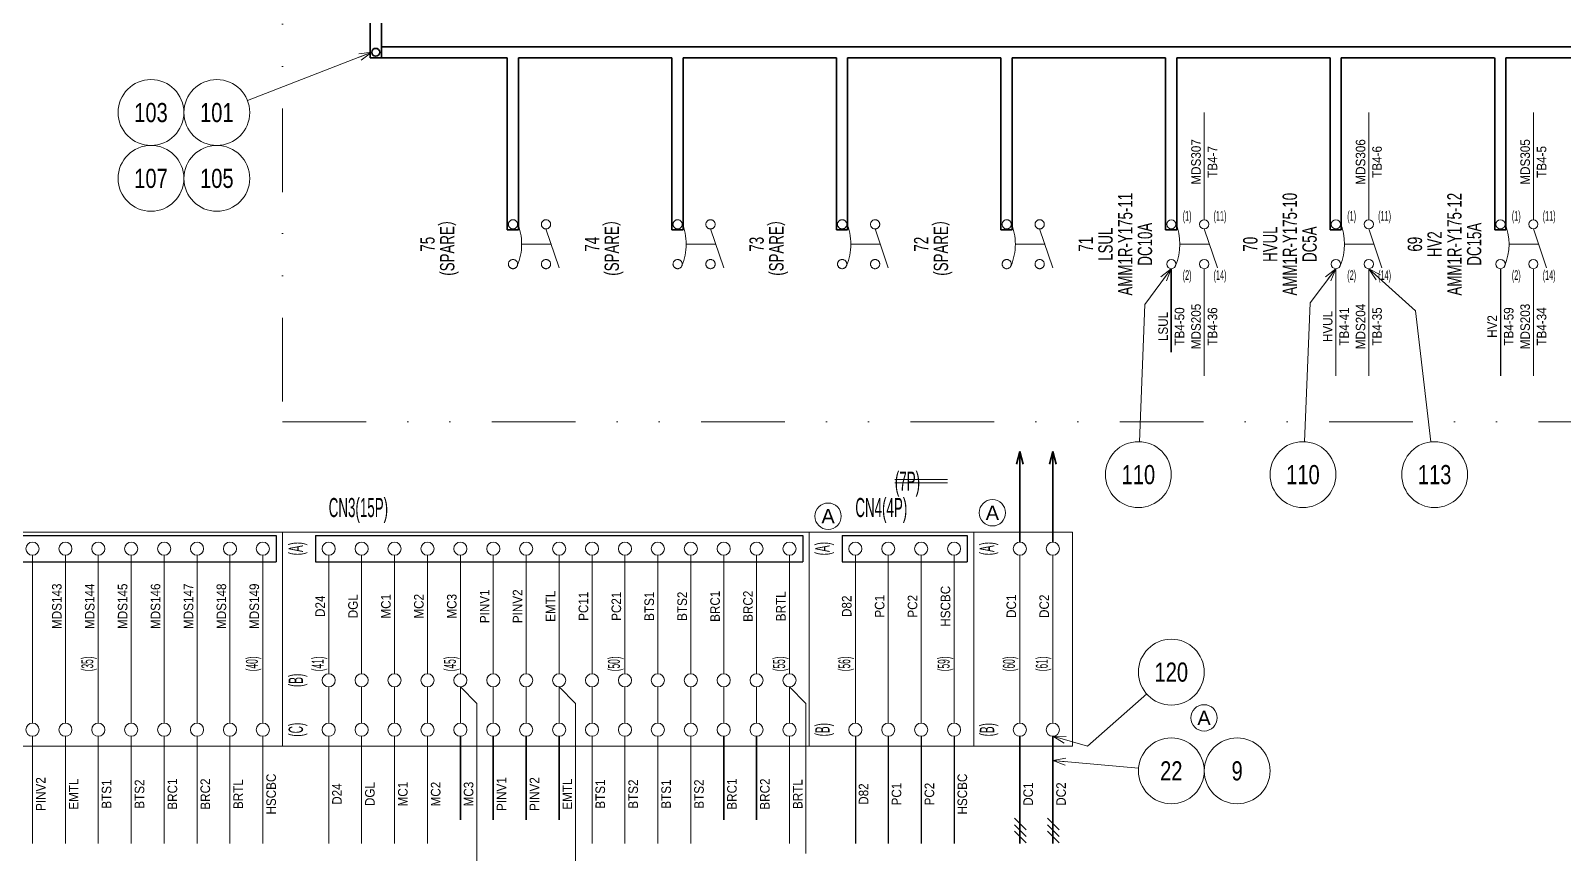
# Model space of a CAD drawing. Header units: millimetres. Extents: x 10 to 832, y 7 to 590.
# Drawn here: x 276.7 to 509.6, y 212.5 to 337.4 of the extents above; entities that cross this region are included whole.
import ezdxf
from ezdxf.enums import TextEntityAlignment as Align

# ---------------------------------------------------------------- set-up
doc = ezdxf.new("R2010")
doc.units = ezdxf.units.MM
for name, pattern in [('DASHDOT', [25.3, 12.7, -6.3, 0, -6.3]), ('DASHED', [19, 12.7, -6.3]), ('DIVIDE', [31.6, 12.7, -6.3, 0, -6.3, 0, -6.3])]:
    doc.linetypes.add(name, pattern=pattern)
for name, color, linetype in [('GR1_02', 7, 'Continuous'), ('GR1_03', 7, 'Continuous'), ('GR1_04', 7, 'Continuous'), ('GR1_05', 7, 'Continuous'), ('GR1_13', 7, 'Continuous'), ('GR1_15', 7, 'Continuous')]:
    doc.layers.add(name, color=color, linetype=linetype)
doc.styles.add('HG丸ｺﾞｼｯｸM-PRO', font='')
doc.styles.get('HG丸ｺﾞｼｯｸM-PRO').set_extended_font_data('HG丸ｺﾞｼｯｸM-PRO')

# ---------------------------------------------------------------- blocks, each defined once
blk = doc.blocks.new('BLKF027')
at = {"layer": 'GR1_03', "color": 3, "linetype": 'Continuous', "lineweight": 35}
for p, q in [((328.3, 515), (328.3, 389.34)), ((328.3, 515), (330, 515)), ((330, 515), (330, 333.3)), ((321.22, 388.34), (322.22, 389.34)), ((328.3, 389.34), (322.22, 389.34)), ((321.22, 388.34), (321.22, 381.66)), ((321.22, 381.66), (322.22, 380.66)), ((322.22, 380.66), (328.3, 380.66)), ((328.3, 380.66), (328.3, 333.3)), ((328.3, 333.3), (330, 333.3))]:
    blk.add_line(p, q, dxfattribs=at)
for centre, radius in [((329.15, 514.15), 0.6), ((329.15, 454.15), 0.6), ((329.15, 394.15), 0.6), ((324.76, 385), 1.24), ((329.15, 334.15), 0.6)]:
    blk.add_circle(centre, radius, dxfattribs=at)
blk = doc.blocks.new('BLKF103')
at = {"layer": 'GR1_03', "color": 2, "linetype": 'Continuous', "lineweight": 25}
for p, q in [((265, 260.75), (314, 260.75)), ((265, 260.75), (265, 256.75)), ((314, 260.75), (314, 256.75)), ((265, 256.75), (314, 256.75))]:
    blk.add_line(p, q, dxfattribs=at)
blk = doc.blocks.new('BLKF104')
at = {"layer": 'GR1_03', "color": 2, "linetype": 'Continuous', "lineweight": 25}
for p, q in [((320, 260.75), (394, 260.75)), ((320, 260.75), (320, 256.75)), ((394, 260.75), (394, 256.75)), ((320, 256.75), (394, 256.75))]:
    blk.add_line(p, q, dxfattribs=at)
blk = doc.blocks.new('FXTIP_ARROW_S')
at = {"color": 0, "linetype": 'Continuous', "lineweight": -2}
for q in [(-1, 0), (-0.97, 0.26), (-0.97, -0.26)]:
    blk.add_line((0, 0), q, dxfattribs=at)
blk = doc.blocks.new('BLKF204')
at = {"layer": 'GR1_03', "color": 3, "linetype": 'Continuous', "lineweight": 35}
for p, q in [((800.88, 335), (330, 335)), ((330, 335), (330, 333.3)), ((349.12, 333.3), (330, 333.3)), ((349.12, 333.3), (349.12, 307.17)), ((350.82, 333.3), (350.82, 307.17)), ((374.12, 333.3), (350.82, 333.3)), ((374.12, 333.3), (374.12, 307.17)), ((375.82, 333.3), (375.82, 307.17)), ((399.12, 333.3), (375.82, 333.3)), ((399.12, 333.3), (399.12, 307.17)), ((424.12, 333.3), (400.82, 333.3)), ((400.82, 333.3), (400.82, 307.17)), ((424.12, 333.3), (424.12, 307.17)), ((449.12, 333.3), (425.82, 333.3)), ((425.82, 333.3), (425.82, 307.17)), ((449.12, 333.3), (449.12, 307.17)), ((450.82, 333.3), (450.82, 307.17)), ((474.12, 333.3), (450.82, 333.3)), ((474.12, 333.3), (474.12, 307.17)), ((475.82, 333.3), (475.82, 307.17)), ((499.12, 333.3), (475.82, 333.3)), ((499.13, 333.3), (499.13, 307.17)), ((500.83, 333.3), (500.83, 307.17)), ((524.13, 333.3), (500.83, 333.3)), ((349.12, 307.17), (350.82, 307.17)), ((374.12, 307.17), (375.82, 307.17)), ((399.12, 307.17), (400.82, 307.17)), ((424.12, 307.17), (425.82, 307.17)), ((449.12, 307.17), (450.82, 307.17)), ((474.12, 307.17), (475.82, 307.17)), ((499.13, 307.17), (500.83, 307.17))]:
    blk.add_line(p, q, dxfattribs=at)
blk = doc.blocks.new('BLKF211')
at = {"layer": 'GR1_02', "color": 4, "linetype": 'DIVIDE', "lineweight": 13}
for p, q in [((407, 301.41), (405, 307.32)), ((401.31, 305), (405.82, 305))]:
    blk.add_line(p, q, dxfattribs=at)
for centre in [(400, 308.02), (405, 308.02), (400, 301.98), (405, 301.98)]:
    blk.add_circle(centre, 0.701, dxfattribs=at)
blk.add_arc((392.81, 305), 8.5, 337.237, 22.763, dxfattribs=at)
blk = doc.blocks.new('BLKF212')
at = {"layer": 'GR1_02', "color": 4, "linetype": 'DIVIDE', "lineweight": 13}
for p, q in [((382, 301.41), (380, 307.32)), ((376.31, 305), (380.82, 305))]:
    blk.add_line(p, q, dxfattribs=at)
for centre in [(375, 308.02), (380, 308.02), (375, 301.98), (380, 301.98)]:
    blk.add_circle(centre, 0.701, dxfattribs=at)
blk.add_arc((367.81, 305), 8.5, 337.237, 22.763, dxfattribs=at)
blk = doc.blocks.new('BLKF213')
at = {"layer": 'GR1_02', "color": 4, "linetype": 'DIVIDE', "lineweight": 13}
for p, q in [((357, 301.41), (355, 307.32)), ((351.31, 305), (355.82, 305))]:
    blk.add_line(p, q, dxfattribs=at)
for centre in [(350, 308.02), (355, 308.02), (350, 301.98), (355, 301.98)]:
    blk.add_circle(centre, 0.701, dxfattribs=at)
blk.add_arc((342.81, 305), 8.5, 337.237, 22.763, dxfattribs=at)
blk = doc.blocks.new('BLKF266')
at = {"layer": 'GR1_02', "color": 4, "linetype": 'Continuous', "lineweight": 13}
blk.add_line((457, 301.41), (455, 307.32), dxfattribs=at)
at = {"layer": 'GR1_02', "color": 4, "linetype": 'DASHDOT', "lineweight": 13}
blk.add_line((451.31, 305), (455.82, 305), dxfattribs=at)
at = {"layer": 'GR1_02', "color": 4, "linetype": 'Continuous', "lineweight": 13}
for centre in [(450, 308.02), (455, 308.02), (450, 301.98), (455, 301.98)]:
    blk.add_circle(centre, 0.701, dxfattribs=at)
blk.add_arc((442.81, 305), 8.5, 337.237, 22.763, dxfattribs=at)
at = {"layer": 'GR1_02', "color": 4, "linetype": 'Continuous', "lineweight": 13, "style": 'HG丸ｺﾞｼｯｸM-PRO'}
for s, width, p in [('(1)', 0.521222, (452.4, 309.32)), ('(11)', 0.521214, (457.4, 309.32)), ('(2)', 0.521222, (452.4, 300.31)), ('(14)', 0.521214, (457.4, 300.31))]:
    blk.add_text(s, height=1.455, dxfattribs=dict(at, width=width)).set_placement(p, align=Align.MIDDLE_CENTER)
blk = doc.blocks.new('BLKF267')
at = {"layer": 'GR1_02', "color": 4, "linetype": 'Continuous', "lineweight": 13}
blk.add_line((482, 301.41), (480, 307.32), dxfattribs=at)
at = {"layer": 'GR1_02', "color": 4, "linetype": 'DASHDOT', "lineweight": 13}
blk.add_line((476.31, 305), (480.82, 305), dxfattribs=at)
at = {"layer": 'GR1_02', "color": 4, "linetype": 'Continuous', "lineweight": 13}
for centre in [(475, 308.02), (480, 308.02), (475, 301.98), (480, 301.98)]:
    blk.add_circle(centre, 0.701, dxfattribs=at)
blk.add_arc((467.81, 305), 8.5, 337.237, 22.763, dxfattribs=at)
at = {"layer": 'GR1_02', "color": 4, "linetype": 'Continuous', "lineweight": 13, "style": 'HG丸ｺﾞｼｯｸM-PRO'}
for s, width, p in [('(1)', 0.521222, (477.4, 309.32)), ('(11)', 0.521214, (482.4, 309.32)), ('(2)', 0.521222, (477.4, 300.31)), ('(14)', 0.521214, (482.4, 300.31))]:
    blk.add_text(s, height=1.455, dxfattribs=dict(at, width=width)).set_placement(p, align=Align.MIDDLE_CENTER)
blk = doc.blocks.new('BLKF268')
at = {"layer": 'GR1_02', "color": 4, "linetype": 'Continuous', "lineweight": 13}
blk.add_line((507, 301.41), (505, 307.32), dxfattribs=at)
at = {"layer": 'GR1_02', "color": 4, "linetype": 'DASHDOT', "lineweight": 13}
blk.add_line((501.31, 305), (505.82, 305), dxfattribs=at)
at = {"layer": 'GR1_02', "color": 4, "linetype": 'Continuous', "lineweight": 13}
for centre in [(500, 308.02), (505, 308.02), (500, 301.98), (505, 301.98)]:
    blk.add_circle(centre, 0.701, dxfattribs=at)
blk.add_arc((492.81, 305), 8.5, 337.237, 22.763, dxfattribs=at)
at = {"layer": 'GR1_02', "color": 4, "linetype": 'Continuous', "lineweight": 13, "style": 'HG丸ｺﾞｼｯｸM-PRO'}
for s, width, p in [('(1)', 0.521222, (502.4, 309.32)), ('(11)', 0.521214, (507.4, 309.32)), ('(2)', 0.521222, (502.4, 300.31)), ('(14)', 0.521214, (507.4, 300.31))]:
    blk.add_text(s, height=1.455, dxfattribs=dict(at, width=width)).set_placement(p, align=Align.MIDDLE_CENTER)
blk = doc.blocks.new('BLKF282')
at = {"layer": 'GR1_02', "color": 4, "linetype": 'DIVIDE', "lineweight": 13}
for p, q in [((432, 301.41), (430, 307.32)), ((426.31, 305), (430.82, 305))]:
    blk.add_line(p, q, dxfattribs=at)
for centre in [(425, 308.02), (430, 308.02), (425, 301.98), (430, 301.98)]:
    blk.add_circle(centre, 0.701, dxfattribs=at)
blk.add_arc((417.81, 305), 8.5, 337.237, 22.763, dxfattribs=at)
blk = doc.blocks.new('BLKF313')
at = {"layer": 'GR1_13', "color": 4, "linetype": 'DIVIDE', "lineweight": 13}
for p, q in [((315, 580), (315, 278)), ((315, 278), (825, 278))]:
    blk.add_line(p, q, dxfattribs=at)
blk = doc.blocks.new('BLKF337')
at = {"layer": 'GR1_02', "color": 4, "linetype": 'Continuous', "lineweight": 13}
for p, q in [((315, 261.25), (210, 261.25)), ((210, 228.75), (210, 261.25)), ((315, 228.75), (315, 261.25)), ((217, 232.25), (217, 257.75)), ((222, 232.25), (222, 257.75)), ((227, 232.25), (227, 257.75)), ((232, 232.25), (232, 257.75)), ((237, 232.25), (237, 257.75)), ((242, 232.25), (242, 257.75)), ((247, 232.25), (247, 257.75)), ((252, 232.25), (252, 257.75)), ((257, 232.25), (257, 257.75)), ((262, 232.25), (262, 257.75)), ((267, 232.25), (267, 257.75)), ((272, 232.25), (272, 257.75)), ((277, 232.25), (277, 257.75)), ((282, 232.25), (282, 257.75)), ((287, 232.25), (287, 257.75)), ((292, 232.25), (292, 257.75)), ((297, 232.25), (297, 257.75)), ((302, 232.25), (302, 257.75)), ((307, 232.25), (307, 257.75)), ((312, 232.25), (312, 257.75)), ((315, 228.75), (210, 228.75))]:
    blk.add_line(p, q, dxfattribs=at)
for centre in [(217, 258.75), (222, 258.75), (227, 258.75), (232, 258.75), (237, 258.75), (242, 258.75), (247, 258.75), (252, 258.75), (257, 258.75), (262, 258.75), (267, 258.75), (272, 258.75), (277, 258.75), (282, 258.75), (287, 258.75), (292, 258.75), (297, 258.75), (302, 258.75), (307, 258.75), (312, 258.75), (217, 231.25), (222, 231.25), (227, 231.25), (232, 231.25), (237, 231.25), (242, 231.25), (247, 231.25), (252, 231.25), (257, 231.25), (262, 231.25), (267, 231.25), (272, 231.25), (277, 231.25), (282, 231.25), (287, 231.25), (292, 231.25), (297, 231.25), (302, 231.25), (307, 231.25), (312, 231.25)]:
    blk.add_circle(centre, 1, dxfattribs=at)
at = {"layer": 'GR1_02', "color": 3, "linetype": 'Continuous', "lineweight": 35, "style": 'HG丸ｺﾞｼｯｸM-PRO'}
for s, height, width, p in [('(A)', 2.182, 0.522521, (212, 258.75)), ('(21)', 1.818, 0.521214, (215.33, 241.25)), ('(25)', 1.818, 0.521214, (235.33, 241.25)), ('(30)', 1.818, 0.521214, (260.33, 241.25)), ('(35)', 1.818, 0.521214, (285.33, 241.25)), ('(40)', 1.818, 0.521214, (310.33, 241.25)), ('(B)', 2.182, 0.521304, (212, 231.25))]:
    blk.add_text(s, height=height, rotation=90, dxfattribs=dict(at, width=width)).set_placement(p, align=Align.MIDDLE_CENTER)
blk = doc.blocks.new('BLKF338')
at = {"layer": 'GR1_02', "color": 4, "linetype": 'Continuous', "lineweight": 13}
for p, q in [((395, 261.25), (315, 261.25)), ((315, 228.75), (315, 261.25)), ((395, 228.75), (395, 261.25)), ((322, 239.75), (322, 257.75)), ((327, 239.75), (327, 257.75)), ((332, 239.75), (332, 257.75)), ((337, 239.75), (337, 257.75)), ((342, 239.75), (342, 257.75)), ((347, 239.75), (347, 257.75)), ((352, 239.75), (352, 257.75)), ((357, 239.75), (357, 257.75)), ((362, 239.75), (362, 257.75)), ((367, 239.75), (367, 257.75)), ((372, 239.75), (372, 257.75)), ((377, 239.75), (377, 257.75)), ((382, 239.75), (382, 257.75)), ((387, 239.75), (387, 257.75)), ((392, 239.75), (392, 257.75)), ((322, 237.75), (322, 232.25)), ((327, 237.75), (327, 232.25)), ((332, 237.75), (332, 232.25)), ((337, 237.75), (337, 232.25)), ((342, 237.75), (342, 232.25)), ((347, 237.75), (347, 232.25)), ((352, 237.75), (352, 232.25)), ((357, 237.75), (357, 232.25)), ((362, 237.75), (362, 232.25)), ((367, 237.75), (367, 232.25)), ((372, 237.75), (372, 232.25)), ((377, 237.75), (377, 232.25)), ((382, 237.75), (382, 232.25)), ((387, 237.75), (387, 232.25)), ((392, 237.75), (392, 232.25)), ((395, 228.75), (315, 228.75))]:
    blk.add_line(p, q, dxfattribs=at)
for centre in [(322, 258.75), (327, 258.75), (332, 258.75), (337, 258.75), (342, 258.75), (347, 258.75), (352, 258.75), (357, 258.75), (362, 258.75), (367, 258.75), (372, 258.75), (377, 258.75), (382, 258.75), (387, 258.75), (392, 258.75), (322, 238.75), (327, 238.75), (332, 238.75), (337, 238.75), (342, 238.75), (347, 238.75), (352, 238.75), (357, 238.75), (362, 238.75), (367, 238.75), (372, 238.75), (377, 238.75), (382, 238.75), (387, 238.75), (392, 238.75), (322, 231.25), (327, 231.25), (332, 231.25), (337, 231.25), (342, 231.25), (347, 231.25), (352, 231.25), (357, 231.25), (362, 231.25), (367, 231.25), (372, 231.25), (377, 231.25), (382, 231.25), (387, 231.25), (392, 231.25)]:
    blk.add_circle(centre, 1, dxfattribs=at)
at = {"layer": 'GR1_02', "color": 3, "linetype": 'Continuous', "lineweight": 35, "style": 'HG丸ｺﾞｼｯｸM-PRO'}
for s, height, width, p in [('(A)', 2.182, 0.522521, (317, 258.75)), ('(41)', 1.818, 0.521214, (320.33, 241.25)), ('(45)', 1.818, 0.521214, (340.42, 241.25)), ('(50)', 1.818, 0.521214, (365.33, 241.25)), ('(55)', 1.818, 0.521214, (390.42, 241.25)), ('(B)', 2.182, 0.521304, (317, 238.75)), ('(C)', 2.182, 0.52136, (317, 231.25))]:
    blk.add_text(s, height=height, rotation=90, dxfattribs=dict(at, width=width)).set_placement(p, align=Align.MIDDLE_CENTER)
blk = doc.blocks.new('BLKF339')
at = {"layer": 'GR1_02', "color": 4, "linetype": 'Continuous', "lineweight": 13}
for p, q in [((435, 261.25), (420, 261.25)), ((420, 228.75), (420, 261.25)), ((435, 228.75), (435, 261.25)), ((427, 232.25), (427, 257.75)), ((432, 232.25), (432, 257.75)), ((435, 228.75), (420, 228.75))]:
    blk.add_line(p, q, dxfattribs=at)
for centre in [(427, 258.75), (432, 258.75), (427, 231.25), (432, 231.25)]:
    blk.add_circle(centre, 1, dxfattribs=at)
at = {"layer": 'GR1_02', "color": 3, "linetype": 'Continuous', "lineweight": 35, "style": 'HG丸ｺﾞｼｯｸM-PRO'}
for s, height, width, p in [('(A)', 2.182, 0.522521, (422, 258.75)), ('(60)', 1.818, 0.521214, (425.33, 241.25)), ('(61)', 1.818, 0.521214, (430.33, 241.25)), ('(B)', 2.182, 0.521304, (422, 231.25))]:
    blk.add_text(s, height=height, rotation=90, dxfattribs=dict(at, width=width)).set_placement(p, align=Align.MIDDLE_CENTER)
blk = doc.blocks.new('BLKF340')
at = {"layer": 'GR1_02', "color": 4, "linetype": 'Continuous', "lineweight": 13}
for p, q in [((420, 261.25), (395, 261.25)), ((395, 228.75), (395, 261.25)), ((420, 228.75), (420, 261.25)), ((402, 232.25), (402, 257.75)), ((407, 232.25), (407, 257.75)), ((412, 232.25), (412, 257.75)), ((417, 232.25), (417, 257.75)), ((420, 228.75), (395, 228.75))]:
    blk.add_line(p, q, dxfattribs=at)
for centre in [(402, 258.75), (407, 258.75), (412, 258.75), (417, 258.75), (402, 231.25), (407, 231.25), (412, 231.25), (417, 231.25)]:
    blk.add_circle(centre, 1, dxfattribs=at)
at = {"layer": 'GR1_02', "color": 3, "linetype": 'Continuous', "lineweight": 35, "style": 'HG丸ｺﾞｼｯｸM-PRO'}
for s, height, width, p in [('(A)', 2.182, 0.522521, (397, 258.75)), ('(56)', 1.818, 0.521214, (400.33, 241.25)), ('(59)', 1.818, 0.521214, (415.42, 241.25)), ('(B)', 2.182, 0.521304, (397, 231.25))]:
    blk.add_text(s, height=height, rotation=90, dxfattribs=dict(at, width=width)).set_placement(p, align=Align.MIDDLE_CENTER)
blk = doc.blocks.new('BLKF341')
at = {"layer": 'GR1_05', "color": 4, "linetype": 'Continuous', "lineweight": 13}
blk.add_circle((422.82, 264.2), 2, dxfattribs=at)
at = {"layer": 'GR1_05', "color": 4, "linetype": 'Continuous', "lineweight": 13, "style": 'HG丸ｺﾞｼｯｸM-PRO', "width": 1.042301}
blk.add_text('A', height=2.18, dxfattribs=at).set_placement((422.82, 264.2), align=Align.MIDDLE_CENTER)
blk = doc.blocks.new('BLKF342')
at = {"layer": 'GR1_05', "color": 4, "linetype": 'Continuous', "lineweight": 13}
blk.add_circle((397.86, 263.68), 2, dxfattribs=at)
at = {"layer": 'GR1_05', "color": 4, "linetype": 'Continuous', "lineweight": 13, "style": 'HG丸ｺﾞｼｯｸM-PRO', "width": 1.042301}
blk.add_text('A', height=2.18, dxfattribs=at).set_placement((397.86, 263.68), align=Align.MIDDLE_CENTER)
blk = doc.blocks.new('BLKF343')
at = {"layer": 'GR1_05', "color": 4, "linetype": 'Continuous', "lineweight": 13}
blk.add_circle((454.97, 233.05), 2, dxfattribs=at)
at = {"layer": 'GR1_05', "color": 4, "linetype": 'Continuous', "lineweight": 13, "style": 'HG丸ｺﾞｼｯｸM-PRO', "width": 1.042301}
blk.add_text('A', height=2.18, dxfattribs=at).set_placement((454.97, 233.05), align=Align.MIDDLE_CENTER)
blk = doc.blocks.new('BLKF344')
at = {"layer": 'GR1_03', "color": 2, "linetype": 'Continuous', "lineweight": 25}
for p, q in [((400, 260.75), (419, 260.75)), ((400, 260.75), (400, 256.75)), ((419, 260.75), (419, 256.75)), ((400, 256.75), (419, 256.75))]:
    blk.add_line(p, q, dxfattribs=at)

msp = doc.modelspace()

# ---------------------------------------------------------------- linework, layer by layer
at = {"layer": 'GR1_03', "color": 4, "linetype": 'Continuous', "lineweight": 13}
for p, q in [((455, 325), (455, 308.72)), ((480, 325), (480, 308.72)), ((505, 325), (505, 308.72)), ((455, 301.28), (455, 285)), ((475, 301.28), (475, 285)), ((480, 301.28), (480, 285)), ((505, 301.28), (505, 285)), ((342, 237.75), (344.5, 235.25)), ((357, 237.75), (359.5, 235.25)), ((392, 237.75), (394.5, 235.25)), ((344.5, 235.25), (344.5, 209.47)), ((359.5, 235.25), (359.5, 210.97)), ((394.5, 235.25), (394.5, 212.47)), ((277, 230.25), (277, 213.97)), ((282, 230.25), (282, 213.97)), ((287, 230.25), (287, 213.97)), ((292, 230.25), (292, 213.97)), ((297, 230.25), (297, 213.97)), ((302, 230.25), (302, 213.97)), ((307, 230.25), (307, 213.97)), ((312, 230.25), (312, 213.97)), ((322, 230.25), (322, 213.97)), ((327, 230.25), (327, 213.97)), ((332, 230.25), (332, 213.97)), ((337, 230.25), (337, 213.97)), ((362, 230.25), (362, 213.97)), ((367, 230.25), (367, 213.97)), ((372, 230.25), (372, 213.97)), ((377, 230.25), (377, 213.97)), ((392, 230.25), (392, 213.97)), ((426.18, 217.82), (427.95, 216.05)), ((426.18, 216.82), (427.95, 215.05)), ((431.18, 217.82), (432.95, 216.05)), ((431.18, 216.82), (432.95, 215.05)), ((426.18, 215.82), (427.95, 214.05)), ((431.18, 215.82), (432.95, 214.05))]:
    msp.add_line(p, q, dxfattribs=at)
at = {"layer": 'GR1_03', "color": 3, "linetype": 'DASHED', "lineweight": 35}
for p, q in [((450, 301.28), (450, 285)), ((342, 230.25), (342, 213.97)), ((347, 230.25), (347, 213.97)), ((352, 230.25), (352, 213.97)), ((357, 230.25), (357, 213.97)), ((382, 230.25), (382, 213.97)), ((387, 230.25), (387, 213.97))]:
    msp.add_line(p, q, dxfattribs=at)
at = {"layer": 'GR1_03', "color": 2, "linetype": 'Continuous', "lineweight": 25}
for p, q in [((500, 301.28), (500, 285)), ((402, 230.25), (402, 213.97)), ((407, 230.25), (407, 213.97)), ((412, 230.25), (412, 213.97)), ((417, 230.25), (417, 213.97))]:
    msp.add_line(p, q, dxfattribs=at)
at = {"layer": 'GR1_03', "color": 3, "linetype": 'Continuous', "lineweight": 35}
for p, q in [((427, 273.53), (427, 259.75)), ((432, 273.53), (432, 259.75)), ((427, 230.25), (427, 213.97)), ((432, 230.25), (432, 213.97))]:
    msp.add_line(p, q, dxfattribs=at)
at = {"layer": 'GR1_05', "color": 4, "linetype": 'Continuous', "lineweight": 13}
for p, q in [((408, 269.25), (416, 269.25)), ((408, 268.75), (416, 268.75))]:
    msp.add_line(p, q, dxfattribs=at)
at = {"layer": 'GR1_15', "color": 4, "linetype": 'Continuous', "lineweight": 13}
for p, q in [((328.55, 334.15), (309.66, 326.81)), ((450, 301.28), (445.97, 295.84)), ((475, 301.28), (471.11, 296.09)), ((480, 301.28), (487.12, 294.89)), ((445.97, 295.84), (445.19, 275)), ((471.11, 296.09), (470.21, 275)), ((487.12, 294.89), (489.42, 274.97))]:
    msp.add_line(p, q, dxfattribs=at)
at = {"layer": 'GR1_15', "color": 6, "linetype": 'Continuous', "lineweight": 13}
for p, q in [((437.27, 228.73), (446.26, 236.69)), ((432, 230.25), (437.27, 228.73)), ((432, 226.56), (445.02, 225.43))]:
    msp.add_line(p, q, dxfattribs=at)
at = {"layer": 'GR1_15', "color": 4, "linetype": 'Continuous', "lineweight": 13}
for centre in [(295, 325), (305, 325), (295, 315), (305, 315), (445, 270), (470, 270), (490, 270), (460, 225)]:
    msp.add_circle(centre, 5, dxfattribs=at)
at = {"layer": 'GR1_15', "color": 6, "linetype": 'Continuous', "lineweight": 13}
for centre in [(450, 240), (450, 225)]:
    msp.add_circle(centre, 5, dxfattribs=at)

# ---------------------------------------------------------------- block references
at = {"layer": 'GR1_02', "color": 4, "linetype": 'Continuous', "lineweight": 13}
for name in ['BLKF266', 'BLKF267', 'BLKF268', 'BLKF337', 'BLKF338', 'BLKF340', 'BLKF339']:
    msp.add_blockref(name, (0, 0), dxfattribs=at)
at = {"layer": 'GR1_02', "color": 4, "linetype": 'DIVIDE', "lineweight": 13}
for name in ['BLKF213', 'BLKF212', 'BLKF211', 'BLKF282']:
    msp.add_blockref(name, (0, 0), dxfattribs=at)
at = {"layer": 'GR1_03', "color": 3, "linetype": 'Continuous', "lineweight": 35}
for name in ['BLKF027', 'BLKF204']:
    msp.add_blockref(name, (0, 0), dxfattribs=at)
at = {"layer": 'GR1_03', "color": 3, "linetype": 'Continuous', "lineweight": 35, "xscale": 2, "yscale": 2, "rotation": 90}
for p in [(427, 273.53), (432, 273.53)]:
    msp.add_blockref('FXTIP_ARROW_S', p, dxfattribs=at)
at = {"layer": 'GR1_03', "color": 2, "linetype": 'Continuous', "lineweight": 25}
for name in ['BLKF103', 'BLKF104', 'BLKF344']:
    msp.add_blockref(name, (0, 0), dxfattribs=at)
at = {"layer": 'GR1_05', "color": 4, "linetype": 'Continuous', "lineweight": 13}
for name in ['BLKF342', 'BLKF341', 'BLKF343']:
    msp.add_blockref(name, (0, 0), dxfattribs=at)
at = {"layer": 'GR1_13', "color": 4, "linetype": 'DIVIDE', "lineweight": 13}
msp.add_blockref('BLKF313', (0, 0), dxfattribs=at)
at = {"layer": 'GR1_15', "color": 4, "linetype": 'Continuous', "lineweight": 13, "xscale": 2, "yscale": 2}
for p, rotation in [((328.55, 334.15), 21.23289229541809), ((450, 301.28), 53.47170573838917), ((475, 301.28), 53.13194616416767), ((480, 301.28), 138.0875902151719)]:
    msp.add_blockref('FXTIP_ARROW_S', p, dxfattribs=dict(at, rotation=rotation))
at = {"layer": 'GR1_15', "color": 6, "linetype": 'Continuous', "lineweight": 13, "xscale": 2, "yscale": 2}
for p, rotation in [((432, 230.25), 163.9346477047072), ((432, 226.56), 175.0377768683698)]:
    msp.add_blockref('FXTIP_ARROW_S', p, dxfattribs=dict(at, rotation=rotation))

# ---------------------------------------------------------------- texts
at = {"layer": 'GR1_02', "color": 4, "linetype": 'Continuous', "lineweight": 13, "style": 'HG丸ｺﾞｼｯｸM-PRO'}
for s, height, width, p in [('AMM1R-Y175-11', 2.1818, 0.692153, (443, 305)), ('AMM1R-Y175-10', 2.1818, 0.692153, (468, 305)), ('AMM1R-Y175-12', 2.1818, 0.692153, (493, 305)), ('(SPARE）', 2.182, 0.691922, (340, 305)), ('(SPARE）', 2.182, 0.691922, (365, 305)), ('(SPARE）', 2.182, 0.691922, (390, 305)), ('(SPARE）', 2.182, 0.691922, (415, 305)), ('LSUL', 2.182, 0.69221, (440, 305)), ('DC10A', 2.182, 0.692605, (446, 305)), ('HVUL', 2.182, 0.691433, (465, 305)), ('DC5A', 2.182, 0.692919, (471, 305)), ('DC15A', 2.182, 0.692605, (496, 305)), ('75', 2.182, 0.691275, (337, 305)), ('74', 2.182, 0.691275, (362, 305)), ('73', 2.182, 0.691275, (387, 305)), ('72', 2.182, 0.691275, (412, 305)), ('71', 2.182, 0.691275, (437, 305)), ('70', 2.182, 0.691275, (462, 305)), ('69', 2.182, 0.691275, (487, 305)), ('HV2', 2.182, 0.690888, (490, 305))]:
    msp.add_text(s, height=height, rotation=90, dxfattribs=dict(at, width=width)).set_placement(p, align=Align.MIDDLE_CENTER)
at = {"layer": 'GR1_03', "color": 3, "linetype": 'Continuous', "lineweight": 35, "style": 'HG丸ｺﾞｼｯｸM-PRO'}
for s, width, p in [('CN3(15P)', 0.521586, (322, 265)), ('CN4(4P)', 0.52165, (402, 265))]:
    msp.add_text(s, height=2.909, dxfattribs=dict(at, width=width)).set_placement(p, align=Align.MIDDLE_LEFT)
at = {"layer": 'GR1_04', "color": 3, "linetype": 'Continuous', "lineweight": 35, "style": 'HG丸ｺﾞｼｯｸM-PRO'}
for s, width, p in [('MDS307', 0.911744, (453.75, 317.5)), ('TB4-7', 0.911851, (456.25, 317.5)), ('MDS306', 0.911744, (478.75, 317.5)), ('TB4-6', 0.911851, (481.25, 317.5)), ('MDS305', 0.911744, (503.75, 317.5)), ('TB4-5', 0.911851, (506.25, 317.5)), ('MDS205', 0.911744, (453.75, 292.5)), ('MDS204', 0.911744, (478.75, 292.5)), ('MDS203', 0.911744, (503.75, 292.5)), ('LSUL', 0.911937, (448.75, 292.5)), ('TB4-50', 0.911652, (451.25, 292.5)), ('TB4-36', 0.911652, (456.25, 292.5)), ('HVUL', 0.912271, (473.75, 292.5)), ('TB4-41', 0.911652, (476.25, 292.5)), ('TB4-35', 0.911652, (481.25, 292.5)), ('HV2', 0.91204, (498.75, 292.5)), ('TB4-59', 0.911652, (501.25, 292.5)), ('TB4-34', 0.911652, (506.25, 292.5)), ('MDS143', 0.911744, (280.69, 250)), ('MDS144', 0.911744, (285.69, 250)), ('MDS145', 0.911744, (290.69, 250)), ('MDS146', 0.911744, (295.69, 250)), ('MDS147', 0.911744, (300.69, 250)), ('MDS148', 0.911744, (305.69, 250)), ('MDS149', 0.911744, (310.69, 250)), ('D24', 0.910898, (320.69, 250)), ('DGL', 0.911199, (325.69, 250)), ('MC1', 0.91267, (330.69, 250)), ('MC2', 0.91267, (335.69, 250)), ('MC3', 0.91267, (340.69, 250)), ('PINV1', 0.912119, (345.69, 250)), ('PINV2', 0.912119, (350.69, 250)), ('EMTL', 0.913535, (355.69, 250)), ('PC11', 0.910935, (360.69, 250)), ('PC21', 0.910935, (365.69, 250)), ('BTS1', 0.912282, (370.69, 250)), ('BTS2', 0.912282, (375.69, 250)), ('BRC1', 0.912558, (380.69, 250)), ('BRC2', 0.912558, (385.69, 250)), ('BRTL', 0.9132, (390.69, 250)), ('D82', 0.910898, (400.69, 250)), ('PC1', 0.911005, (405.69, 250)), ('PC2', 0.911005, (410.69, 250)), ('HSCBC', 0.912312, (415.69, 250)), ('DC1', 0.911511, (425.69, 250)), ('DC2', 0.911511, (430.69, 250)), ('PINV2', 0.912119, (278.25, 221.47)), ('EMTL', 0.913535, (283.25, 221.47)), ('BTS1', 0.912282, (288.25, 221.47)), ('BTS2', 0.912282, (293.25, 221.47)), ('BRC1', 0.912558, (298.25, 221.47)), ('BRC2', 0.912558, (303.25, 221.47)), ('BRTL', 0.9132, (308.25, 221.47)), ('HSCBC', 0.912312, (313.25, 221.47)), ('PINV1', 0.912119, (348.25, 221.47)), ('PINV2', 0.912119, (353.25, 221.47)), ('EMTL', 0.913535, (358.25, 221.47)), ('BTS1', 0.912282, (363.25, 221.47)), ('BTS2', 0.912282, (368.25, 221.47)), ('BTS1', 0.912282, (373.25, 221.47)), ('BTS2', 0.912282, (378.25, 221.47)), ('BRC1', 0.912558, (383.25, 221.47)), ('BRC2', 0.912558, (388.25, 221.47)), ('BRTL', 0.9132, (393.25, 221.47)), ('HSCBC', 0.912312, (418.25, 221.47)), ('D24', 0.910898, (323.25, 221.47)), ('DGL', 0.911199, (328.25, 221.47)), ('MC1', 0.91267, (333.25, 221.47)), ('MC2', 0.91267, (338.25, 221.47)), ('MC3', 0.91267, (343.25, 221.47)), ('D82', 0.910898, (403.25, 221.47)), ('PC1', 0.911005, (408.25, 221.47)), ('PC2', 0.911005, (413.25, 221.47)), ('DC1', 0.911511, (428.25, 221.47)), ('DC2', 0.911511, (433.25, 221.47))]:
    msp.add_text(s, height=1.455, rotation=90, dxfattribs=dict(at, width=width)).set_placement(p, align=Align.MIDDLE_CENTER)
at = {"layer": 'GR1_05', "color": 3, "linetype": 'Continuous', "lineweight": 35, "style": 'HG丸ｺﾞｼｯｸM-PRO', "width": 0.522085}
msp.add_text('(7P)', height=2.909, dxfattribs=at).set_placement((408, 269), align=Align.MIDDLE_LEFT)
at = {"layer": 'GR1_15', "color": 3, "linetype": 'Continuous', "lineweight": 35, "style": 'HG丸ｺﾞｼｯｸM-PRO', "width": 0.784542}
for s, height, p in [('103', 2.909, (295, 325)), ('101', 2.909, (305, 325)), ('107', 2.909, (295, 315)), ('105', 2.909, (305, 315)), ('110', 2.909, (445, 270)), ('110', 2.909, (470, 270)), ('113', 2.909, (490, 270)), ('9', 2.91, (460, 225))]:
    msp.add_text(s, height=height, rotation=0, dxfattribs=at).set_placement(p, align=Align.MIDDLE_CENTER)
at = {"layer": 'GR1_15', "color": 6, "linetype": 'Continuous', "lineweight": 35, "style": 'HG丸ｺﾞｼｯｸM-PRO', "width": 0.784542}
for s, p in [('120', (450, 240)), ('22', (450, 225))]:
    msp.add_text(s, height=2.909, rotation=0, dxfattribs=at).set_placement(p, align=Align.MIDDLE_CENTER)

doc.saveas('drawing.dxf')
